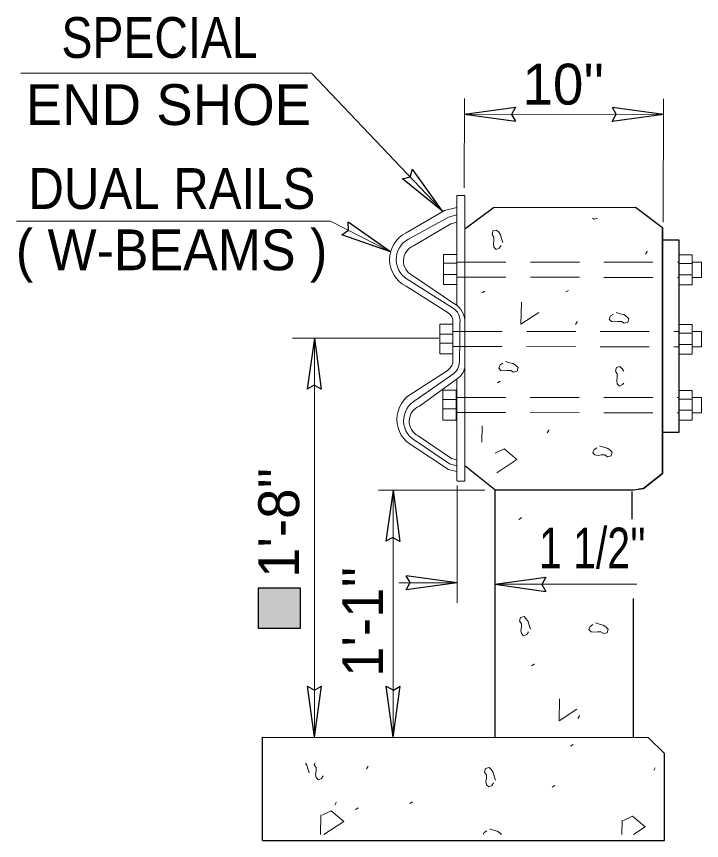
# Model space of a CAD drawing. Extents: x 578 to 948, y 17 to 286.
# Drawn here: x 801.76 to 824.4, y 46.59 to 73.85 of the extents above; entities that cross this region are included whole.
import ezdxf

# ---------------------------------------------------------------- set-up
doc = ezdxf.new("R2010")
doc.units = 0
doc.header["$LTSCALE"] = 0.54
doc.linetypes.add('MEDIUM_DASHED', pattern=[4.5, 3, -1.5])
doc.layers.add('1', color=7, linetype='Continuous', lineweight=13)

msp = doc.modelspace()

# ---------------------------------------------------------------- hatches: boundary and pattern name
at = {"layer": '1'}
msp.add_hatch(color=256, dxfattribs=at).paths.add_polyline_path([(809.7471, 53.6143), (811.1504, 53.6143), (811.1504, 54.9394), (809.7471, 54.9394)])

# ---------------------------------------------------------------- linework, layer by layer
for p, q in [((816.5616, 68.1835), (816.5648, 71.1284)), ((823.1398, 67.037), (823.1443, 71.1212)), ((816.5642, 70.6099), (823.1438, 70.6041)), ((816.3184, 64.3066), (816.3184, 67.9259)), ((812.1399, 67.0785), (801.7562, 67.0785)), ((814.1265, 66.0623), (812.1399, 67.0785)), ((814.7202, 66.4849), (816.0419, 67.2077)), ((816.0419, 67.2077), (816.3176, 67.2848)), ((815.877, 65.6842), (816.3094, 65.6842)), ((824.0977, 65.6723), (823.6653, 65.6723)), ((814.8503, 65.2783), (816.2526, 64.3343)), ((815.877, 65.312), (816.3151, 65.312)), ((824.0977, 65.3001), (823.6597, 65.3001)), ((814.6361, 64.9205), (816.0291, 64.0438)), ((814.7635, 65.1021), (816.1719, 64.2139)), ((816.187, 63.6768), (816.187, 63.7417)), ((816.4166, 63.7096), (816.4186, 63.0636)), ((815.7502, 63.3432), (816.1877, 63.3432)), ((824.0977, 63.3728), (823.6653, 63.3728)), ((815.7188, 63.2045), (810.8829, 63.2045)), ((811.6049, 50.0024), (811.6049, 63.2045)), ((815.7502, 63.0367), (816.1877, 63.0367)), ((816.4027, 62.4833), (816.4186, 63.0636)), ((824.0977, 63.0005), (823.6597, 63.0005)), ((816.187, 62.4821), (816.187, 62.6832)), ((814.8769, 61.4078), (816.0297, 62.152)), ((814.9645, 61.1605), (816.2164, 62.033)), ((815.0774, 60.9537), (816.3411, 61.8685)), ((816.3184, 58.4826), (816.3184, 61.849)), ((815.8551, 61.1748), (816.309, 61.1748)), ((824.0977, 61.1921), (823.6653, 61.1921)), ((815.8551, 60.8683), (816.309, 60.8683)), ((824.0977, 60.8199), (823.6597, 60.8199)), ((817.1514, 60.3065), (817.1407, 59.7698)), ((816.3254, 58.4743), (816.5769, 58.4743)), ((816.3282, 58.3344), (816.3282, 54.4505)), ((817.2383, 58.175), (813.7208, 58.175)), ((814.2099, 50.0021), (814.2062, 58.175)), ((814.4015, 55.1166), (816.3282, 55.1166)), ((817.5674, 55.0629), (822.2698, 55.0629)), ((811.8215, 47.4403), (811.8083, 46.7844)), ((821.7798, 47.2603), (821.7705, 46.7844))]:
    msp.add_line(p, q, dxfattribs=at)
at = {"layer": '1', "lineweight": 25}
for p, q in [((816.5668, 70.612), (818.255, 70.8417)), ((816.5668, 70.612), (818.2543, 70.3778)), ((823.1435, 70.6049), (821.4553, 70.3753)), ((823.1435, 70.6049), (821.456, 70.839)), ((815.8456, 67.4069), (814.8513, 68.7903)), ((815.8456, 67.4069), (814.515, 68.4709)), ((814.1233, 66.0638), (812.7263, 67.039)), ((814.1233, 66.0638), (812.5151, 66.6261)), ((823.6604, 66.4457), (823.1097, 66.4456)), ((823.6604, 60.0988), (823.6604, 66.4457)), ((811.6048, 63.2028), (811.3694, 61.5155)), ((811.6048, 63.2028), (811.8333, 61.5145)), ((823.1494, 60.0988), (823.6604, 60.0988)), ((817.5674, 58.1879), (816.5769, 58.984)), ((814.2064, 58.1734), (813.9711, 56.4861)), ((814.2064, 58.1734), (814.435, 56.4851)), ((817.5674, 58.1883), (822.1591, 58.1883)), ((817.5674, 58.1883), (817.5674, 50.0018)), ((822.1153, 57.2159), (822.1165, 58.1335)), ((816.3269, 55.1166), (814.6392, 55.3485)), ((816.3269, 55.1166), (814.6392, 54.8847)), ((817.5688, 55.0631), (819.2566, 55.295)), ((817.5688, 55.0631), (819.2566, 54.8312)), ((822.1593, 50.0013), (822.1548, 54.5941)), ((811.605, 50.0032), (811.3765, 51.6915)), ((811.605, 50.0032), (811.8403, 51.6905)), ((814.2102, 50.0033), (813.9817, 51.6916)), ((814.2102, 50.0033), (814.4455, 51.6906)), ((809.8931, 50.0027), (822.6382, 50.0012)), ((809.8931, 46.5889), (809.8931, 50.0027)), ((822.6382, 50.0012), (823.1768, 49.4625)), ((823.1768, 46.5889), (823.1768, 49.4625)), ((809.8931, 46.5889), (823.1768, 46.5889))]:
    msp.add_line(p, q, dxfattribs=at)
at = {"layer": '1', "linetype": 'MEDIUM_DASHED'}
for p, q in [((816.3184, 65.721), (823.6604, 65.721)), ((816.3184, 65.2276), (823.6604, 65.2115)), ((816.1939, 63.4238), (823.6604, 63.4238)), ((816.1939, 62.9304), (823.6604, 62.914)), ((816.3095, 61.2426), (823.6514, 61.2426)), ((816.3095, 60.7492), (823.6514, 60.7331))]:
    msp.add_line(p, q, dxfattribs=at)
at = {"layer": '1'}
for points in [[(815.7396, 67.5118), (811.5068, 71.968), (801.9019, 71.968)], [(816.5735, 66.8229), (816.5735, 67.9259), (816.3184, 67.9259)], [(814.6378, 66.6943), (815.9037, 67.4235), (816.317, 67.5253)], [(820.9694, 67.1786), (820.9688, 67.1758), (820.8498, 67.146), (820.8008, 67.1786)], [(814.8872, 66.2593), (816.1123, 66.9833), (816.3191, 67.0373)], [(816.5769, 58.4743), (816.5777, 66.8222), (816.5894, 66.8309)], [(817.8367, 66.3649), (817.7921, 66.4991), (817.7623, 66.6183), (817.7028, 66.7078), (817.6283, 66.7823), (817.509, 66.7524), (817.4791, 66.6333), (817.5387, 66.5438), (817.5387, 66.4248), (817.5239, 66.3201), (817.5387, 66.2161), (817.6134, 66.1413), (817.7177, 66.1861), (817.7771, 66.2754)], [(822.5513, 65.9884), (822.6033, 66.0767), (822.6034, 66.0806)], [(817.149, 64.7038), (817.2369, 64.756), (817.2409, 64.7558)], [(819.914, 64.7344), (820.0019, 64.7867), (820.0058, 64.7866)], [(818.4499, 64.3969), (818.4353, 63.6664), (819.026, 64.0531)], [(821.5788, 64.0577), (821.7131, 64.0128), (821.8322, 63.9833), (821.9219, 63.9238), (821.9964, 63.849), (821.9665, 63.7298), (821.8475, 63.7), (821.7577, 63.7597), (821.6387, 63.7594), (821.5342, 63.7448), (821.4299, 63.7597), (821.3557, 63.8341), (821.4003, 63.9387), (821.4893, 63.998)], [(820.2389, 63.6618), (820.2909, 63.7495), (820.2908, 63.7535)], [(817.9213, 62.4388), (818.0556, 62.394), (818.1747, 62.3643), (818.2644, 62.305), (818.3388, 62.2301), (818.309, 62.1109), (818.19, 62.0813), (818.1001, 62.1408), (817.9812, 62.1406), (817.8767, 62.126), (817.7723, 62.1408), (817.6981, 62.2153), (817.7427, 62.3198), (817.8318, 62.3793)], [(821.8333, 62.1117), (821.7818, 62.1893), (821.7072, 62.2638), (821.5883, 62.234), (821.558, 62.1146), (821.6175, 62.025), (821.6175, 61.9062), (821.6028, 61.8015), (821.6177, 61.6974), (821.6924, 61.623), (821.7965, 61.6676), (821.8333, 61.7223)], [(817.6565, 61.7301), (817.7444, 61.7823), (817.7484, 61.7822)], [(816.849, 60.2581), (816.8503, 60.2588), (816.8543, 60.2588)], [(815.0406, 59.9726), (816.1418, 59.2224), (816.3179, 59.1798)], [(819.3017, 60.0763), (819.3537, 60.1644), (819.3537, 60.1686)], [(815.0078, 59.7775), (816.0744, 59.0458), (816.3129, 58.9783)], [(814.8753, 59.6339), (816.0406, 58.8606), (816.3129, 58.792)], [(817.6395, 58.7548), (818.3016, 59.1879), (817.884, 59.5457), (817.586, 59.3967)], [(821.0286, 59.6408), (821.1628, 59.596), (821.282, 59.5664), (821.3717, 59.5071), (821.4462, 59.4322), (821.4163, 59.3131), (821.2973, 59.2833), (821.2074, 59.3428), (821.0885, 59.3427), (820.984, 59.328), (820.8797, 59.3428), (820.8054, 59.4173), (820.85, 59.5218), (820.9391, 59.5813)], [(818.3667, 57.2088), (818.4546, 57.261), (818.4586, 57.2608)], [(818.746, 53.5827), (818.7013, 53.7168), (818.6716, 53.8361), (818.612, 53.9256), (818.5376, 54), (818.4183, 53.9702), (818.3883, 53.8511), (818.4479, 53.7615), (818.4479, 53.6424), (818.4332, 53.5378), (818.4479, 53.4338), (818.5227, 53.3591), (818.6269, 53.4038), (818.6863, 53.4932)], [(820.9007, 53.7903), (821.035, 53.7455), (821.1541, 53.7159), (821.2438, 53.6565), (821.3183, 53.5817), (821.2884, 53.4625), (821.1694, 53.4327), (821.0796, 53.4923), (820.9606, 53.4921), (820.8561, 53.4774), (820.7518, 53.4923), (820.6776, 53.5668), (820.7222, 53.6713), (820.8112, 53.7307)], [(818.7868, 52.3668), (818.8748, 52.419), (818.8788, 52.4188)], [(819.7098, 51.2808), (819.6951, 50.5503), (820.2858, 50.9369)], [(820.3133, 50.6269), (820.3653, 50.7147), (820.3653, 50.7187)], [(820.0683, 49.7089), (820.1562, 49.7612), (820.1603, 49.761)], [(811.4348, 48.8227), (811.3898, 48.9569), (811.3603, 49.076), (811.3131, 49.1468)], [(811.6163, 49.1468), (811.6022, 49.0909), (811.6617, 49.0014), (811.6617, 48.8826), (811.6469, 48.7779), (811.6618, 48.6738), (811.7366, 48.5993), (811.8407, 48.6439), (811.9006, 48.7332)], [(813.3256, 48.9557), (813.3776, 49.0439), (813.3778, 49.0479)], [(817.5905, 48.5828), (817.5459, 48.7168), (817.5161, 48.8362), (817.4566, 48.9257), (817.3822, 49.0001), (817.2628, 48.9703), (817.2329, 48.8512), (817.2925, 48.7616), (817.2925, 48.6425), (817.2778, 48.5378), (817.2925, 48.4338), (817.3672, 48.3592), (817.4715, 48.4039), (817.5309, 48.4933)], [(822.8228, 48.903), (822.8748, 48.9911), (822.8748, 48.9953)], [(819.4633, 48.3536), (819.5512, 48.4058), (819.5552, 48.4057)], [(812.2779, 47.7608), (812.3299, 47.8485), (812.3297, 47.8526)], [(814.7563, 47.8118), (814.8442, 47.864), (814.8482, 47.8639)], [(811.9208, 46.7844), (812.5818, 47.2167), (812.1643, 47.5743), (811.8663, 47.4255)], [(812.9656, 47.6183), (813.0535, 47.6706), (813.0575, 47.6705)], [(822.1541, 46.7844), (822.5402, 47.037), (822.123, 47.3949), (821.8248, 47.2458)], [(817.1875, 46.7844), (817.2168, 46.8533), (817.3058, 46.9127)], [(817.3953, 46.9723), (817.5297, 46.9274), (817.6488, 46.8978), (817.7385, 46.8385), (817.7923, 46.7844)]]:
    msp.add_lwpolyline(points, dxfattribs=at)
at = {"layer": '1', "lineweight": 25}
for points in [[(818.255, 70.8417), (818.1241, 70.6075), (818.2543, 70.3778)], [(821.4553, 70.3753), (821.5863, 70.6093), (821.456, 70.839)], [(814.515, 68.4709), (814.7748, 68.5377), (814.8513, 68.7903)], [(816.5735, 66.819), (817.528, 67.5325), (822.2174, 67.5411), (823.1097, 66.8709), (823.1097, 58.7258), (822.4894, 58.2296), (822.3235, 58.2088)], [(812.5151, 66.6261), (812.7379, 66.7752), (812.7263, 67.039)], [(822.1586, 58.1819), (822.1586, 58.1883), (822.4894, 58.2296), (823.1097, 58.7258), (823.1093, 66.8713)], [(811.8333, 61.5145), (811.5992, 61.6456), (811.3694, 61.5155)], [(814.435, 56.4851), (814.2008, 56.6162), (813.9711, 56.4861)], [(814.6392, 54.8847), (814.7697, 55.119), (814.6392, 55.3485)], [(819.2566, 55.295), (819.126, 55.0607), (819.2566, 54.8312)], [(811.3765, 51.6915), (811.6106, 51.5605), (811.8403, 51.6905)], [(813.9817, 51.6916), (814.2158, 51.5605), (814.4455, 51.6906)]]:
    msp.add_lwpolyline(points, dxfattribs=at)
at = {"layer": '1'}
for points in [[(816.3145, 65.9688), (815.877, 65.9688), (815.877, 64.9837), (816.3145, 64.9837)], [(823.6602, 65.9568), (824.0977, 65.9568), (824.0977, 64.9718), (823.6602, 64.9718)], [(824.0984, 65.2145), (824.4038, 65.2145), (824.4038, 65.7248), (824.0984, 65.7248)], [(816.1877, 63.6716), (815.7502, 63.6716), (815.7502, 62.6865), (816.1877, 62.6865)], [(823.6602, 63.6573), (824.0977, 63.6573), (824.0977, 62.6722), (823.6602, 62.6722)], [(824.0984, 62.9149), (824.4038, 62.9149), (824.4038, 63.4252), (824.0984, 63.4252)], [(816.2926, 61.4813), (815.8551, 61.4813), (815.8551, 60.4962), (816.2926, 60.4962)], [(823.6602, 61.4767), (824.0977, 61.4767), (824.0977, 60.4916), (823.6602, 60.4916)], [(824.0984, 60.7343), (824.4038, 60.7343), (824.4038, 61.2445), (824.0984, 61.2445)]]:
    msp.add_lwpolyline(points, close=True, dxfattribs=at)
at = {"layer": '1', "lineweight": 25}
msp.add_lwpolyline([(809.7471, 53.6143), (811.1504, 53.6143), (811.1504, 54.9394), (809.7471, 54.9394)], close=True, dxfattribs=at)
at = {"layer": '1'}
for centre, radius, start, end in [((815.0885, 65.8068), 0.9952, 116.92066, 242.95828), ((815.082, 65.8042), 0.771, 117.9892, 245.59666), ((815.0865, 65.7608), 0.537, 111.78855, 243.91868), ((815.9087, 63.7616), 0.6683, 357.79357, 59.48146), ((815.9004, 63.7706), 0.5198, 353.25817, 58.50126), ((815.8244, 63.745), 0.3626, 359.29186, 56.39171), ((815.789, 62.4699), 0.3975, 307.17127, 1.38742), ((815.8272, 62.4577), 0.5761, 312.49613, 2.54207), ((816.0153, 62.3367), 0.5704, 304.83673, 348.7053), ((815.3277, 60.5204), 0.9952, 116.92066, 242.95828), ((815.3263, 60.4797), 0.771, 117.9892, 245.59666), ((815.2767, 60.455), 0.537, 111.78855, 243.91868)]:
    msp.add_arc(centre, radius, start, end, dxfattribs=at)

# ---------------------------------------------------------------- texts
for s, width, p in [('SPECIAL ', 0.85, (803.243, 72.4748)), ('DUAL RAILS', 0.9, (802.1498, 67.4796)), ('( W-BEAMS )', 0.95, (801.7358, 65.4515)), ("1 1/2''", 0.75, (819.0287, 55.5866))]:
    msp.add_text(s, height=1.351, dxfattribs=dict(at, width=width)).set_placement(p)
for s, p in [("10''", (818.4875, 70.932)), ('END SHOE', (802.0604, 70.2558))]:
    msp.add_text(s, height=1.351, dxfattribs=at).set_placement(p)
for s, p in [("1'-8''", (811.1014, 55.2753)), ("1'-1''", (813.8747, 52.0013))]:
    msp.add_text(s, height=1.351, rotation=90, dxfattribs=at).set_placement(p)

doc.saveas('drawing.dxf')
